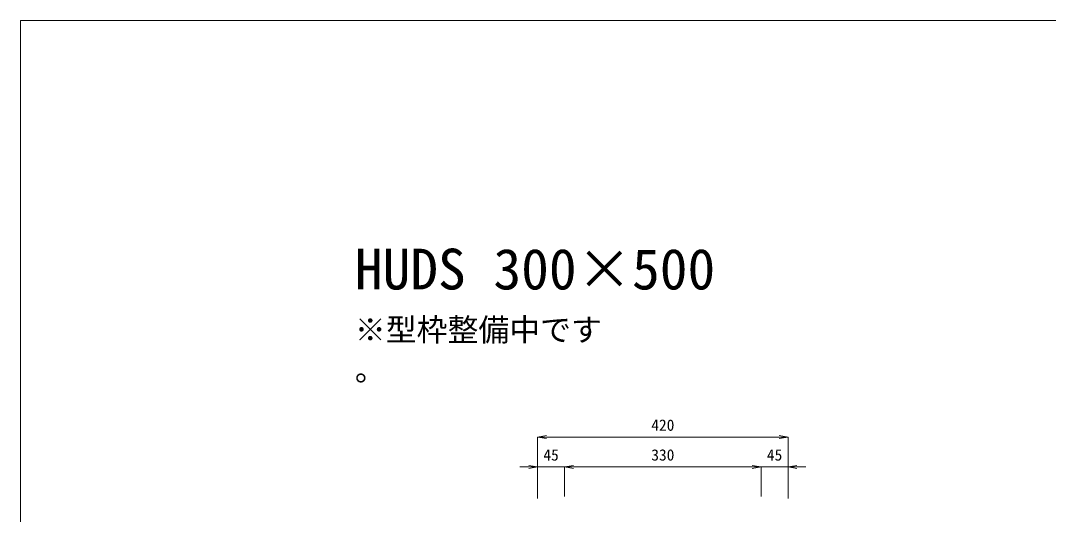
# Model space of a CAD drawing. Units: millimetres at full size, sheet at 1:20; some dimension numbers follow another scale. Extents: x 0 to 23340, y -4498 to 8520.
# Drawn here: x 0 to 1724, y 7691 to 8520 of the extents above; entities that cross this region are included whole.
import ezdxf
from ezdxf.enums import TextEntityAlignment as Align

# ---------------------------------------------------------------- set-up
doc = ezdxf.new("R2010")
doc.units = ezdxf.units.MM
doc.header["$LTSCALE"] = 20
for name, color, linetype, lineweight in [('0_2', 7, 'Continuous', 13), ('SUNPO', 3, 'Continuous', 13), ('TITLE', 7, 'Continuous', 13)]:
    doc.layers.add(name, color=color, linetype=linetype, lineweight=lineweight)
doc.styles.add('ＭＳ ゴシック', font='')
doc.styles.get('ＭＳ ゴシック').set_extended_font_data('MS Gothic')

# ---------------------------------------------------------------- blocks, each defined once
blk = doc.blocks.new('open_arrow')
at = {"color": 0, "linetype": 'Continuous', "lineweight": -2}
blk.add_lwpolyline([(7.5, 1.25), (0, 0), (7.5, -1.25)], dxfattribs=at)

msp = doc.modelspace()

# ---------------------------------------------------------------- linework, layer by layer
at = {"layer": 'SUNPO'}
for p, q in [((1287.48, 7821.2), (867.48, 7821.2)), ((867.48, 7718.2), (867.48, 7821.2)), ((1287.48, 7718.2), (1287.48, 7821.2)), ((837.48, 7771.2), (942.48, 7771.2)), ((867.48, 7718.2), (867.48, 7771.2)), ((912.48, 7721.2), (912.48, 7771.2)), ((912.48, 7771.2), (1242.48, 7771.2)), ((912.48, 7721.2), (912.48, 7771.2)), ((1212.48, 7771.2), (1317.48, 7771.2)), ((1242.48, 7721.2), (1242.48, 7771.2)), ((1242.48, 7721.2), (1242.48, 7771.2)), ((1287.48, 7718.2), (1287.48, 7771.2))]:
    msp.add_line(p, q, dxfattribs=at)
at = {"layer": 'TITLE', "color": 2}
msp.add_lwpolyline([(0, 5680), (3890, 5680), (3890, 8520), (0, 8520)], close=True, dxfattribs=at)

# ---------------------------------------------------------------- block references
at = {"layer": 'SUNPO', "xscale": 2, "yscale": 2}
for p in [(867.48, 7821.2), (912.48, 7771.2), (912.48, 7771.2), (1287.48, 7771.2)]:
    msp.add_blockref('open_arrow', p, dxfattribs=at)
at = {"layer": 'SUNPO', "xscale": 2, "yscale": 2, "rotation": 180}
for p in [(1287.48, 7821.2), (867.48, 7771.2), (1242.48, 7771.2), (1242.48, 7771.2)]:
    msp.add_blockref('open_arrow', p, dxfattribs=at)

# ---------------------------------------------------------------- texts
at = {"layer": '0_2', "style": 'ＭＳ ゴシック'}
msp.add_text('HUDS 300×500', height=68.36, dxfattribs=at).set_placement((560.8, 8048.35), align=Align.BOTTOM_LEFT)
for s, p in [('※型枠整備中です', (560.8, 8020.23)), ('。', (560.8, 7953.56))]:
    msp.add_text(s, height=37.98, dxfattribs=at).set_placement(p, align=Align.TOP_LEFT)
at = {"layer": 'SUNPO', "style": 'ＭＳ ゴシック'}
for s, p in [('420', (1077.48, 7841.2)), ('45', (889.98, 7791.2)), ('330', (1077.48, 7791.2)), ('45', (1264.98, 7791.2))]:
    msp.add_text(s, height=18.99, dxfattribs=at).set_placement(p, align=Align.MIDDLE_CENTER)

doc.saveas('drawing.dxf')
